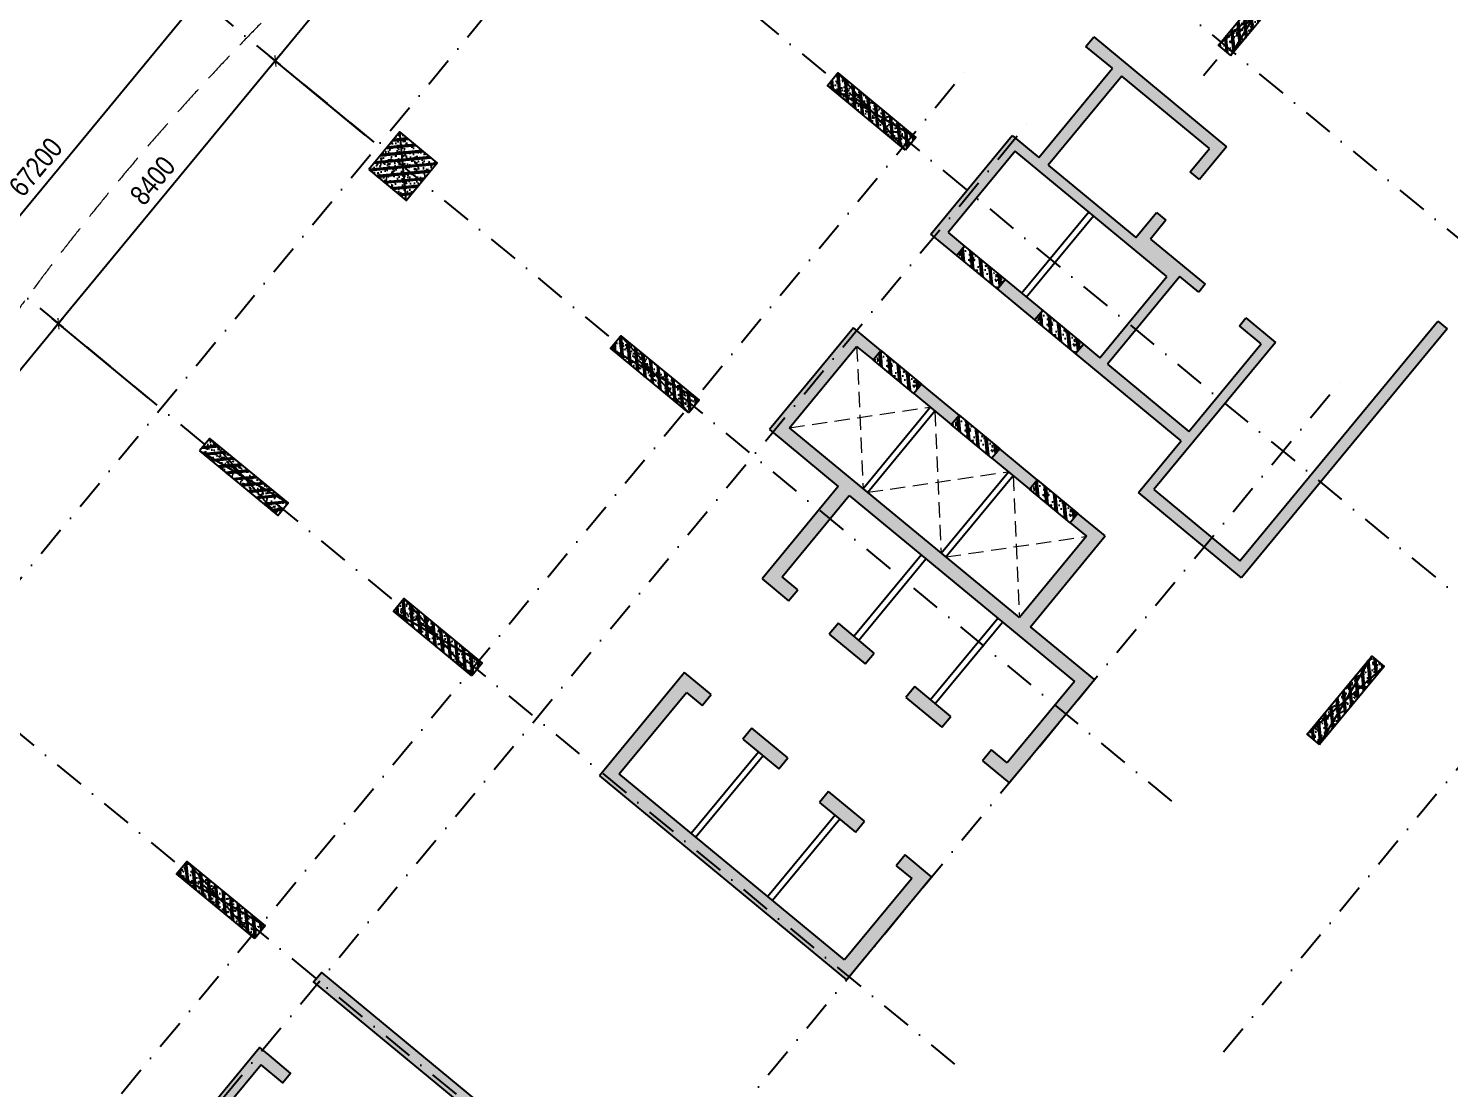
# Model space of a CAD drawing. Header units: millimetres. Extents: x -185400 to 12385, y -14070 to 168686.
# Drawn here: x -105756 to -70721, y 87660 to 113785 of the extents above; entities that cross this region are included whole.
import ezdxf

# ---------------------------------------------------------------- set-up
doc = ezdxf.new("R2010")
doc.units = ezdxf.units.MM
doc.header["$LTSCALE"] = 300
doc.header["$MEASUREMENT"] = 0
for name, pattern in [('DASHDOT', [1, 0.5, -0.25, 0, -0.25]), ('HIDDEN', [0.375, 0.25, -0.125]), ('Xref_NT1+NT2_MBDV Cot vach_220729$0$HIDDEN', [0.375, 0.25, -0.125])]:
    doc.linetypes.add(name, pattern=pattern)
for name, color, linetype in [('ccu12-Hatch', 250, 'Continuous'), ('KC-Betong', 6, 'Continuous'), ('KT-Hatch', 251, 'Continuous'), ('KT-Kich thuoc', 9, 'Continuous'), ('KT-Luoi truc South Tower', 8, 'DASHDOT'), ('KT-Net cot vach', 6, 'Continuous'), ('KT-Thay', 7, 'Continuous')]:
    doc.layers.add(name, color=color, linetype=linetype)
doc.layers.add('KT-Chi gioi XD', color=7, linetype='HIDDEN', true_color=0x0066cc)
doc.layers.add('Xref_NT1+NT2_MBDV Cot vach_220729$0$SPE-MEP-HVAC', color=140, linetype='Continuous', lineweight=0)
doc.styles.add('Arial Narrow', font='ARIALN.TTF')
doc.dimstyles.new('ccu12-200', dxfattribs={"dimscale": 200, "dimtxt": 2.5, "dimasz": 1, "dimexe": 1, "dimexo": 2, "dimgap": 1, "dimtad": 1, "dimdec": 0, "dimdsep": 46, "dimtxsty": 'Arial Narrow', "dimblk": 'ARCHTICK', "dimcen": -1, "dimdle": 1, "dimclrd": 256, "dimclre": 256, "dimclrt": 3, "dimadec": 0, "dimazin": 2, "dimtfac": 0.1, "dimtdec": 0, "dimtmove": 0, "dimatfit": 1, "dimldrblk": 'ARCHTICK', "dimfxl": 1, "dimtvp": 0.833333, "dimtolj": 1, "dimtzin": 12, "dimarcsym": 0})

# ---------------------------------------------------------------- blocks, each defined once
blk = doc.blocks.new('_ARCHTICK')
at = {"color": 0, "linetype": 'ByBlock', "const_width": 0.15}
blk.add_lwpolyline([(-0.5, -0.5), (0.5, 0.5)], dxfattribs=at)
blk = doc.blocks.new('*D119')
at = {"layer": 'Defpoints', "color": 0, "transparency": 16777216}
for p in [(-97140, 110898, 0), (-105016, 106508), (-102492, 104424, 0)]:
    blk.add_point(p, dxfattribs=at)
at = {"layer": 'KT-Kich thuoc', "lineweight": -2, "transparency": 16777216}
for p, q in [((-99540, 113139), (-105144, 106354)), ((-97448, 111152), (-99822, 113112)), ((-102801, 104678), (-105170, 106635))]:
    blk.add_line(p, q, dxfattribs=at)
at = {"layer": 'KT-Kich thuoc', "lineweight": -2, "transparency": 16777216, "xscale": 200, "yscale": 200, "zscale": 200}
for p, rotation in [((-99667, 112985), 50.44882678931273), ((-105016, 106508), 230.4488267893127)]:
    blk.add_blockref('_ARCHTICK', p, dxfattribs=dict(at, rotation=rotation))
at = {"layer": 'KT-Kich thuoc', "color": 3, "transparency": 16777216, "insert": (-102693, 110036), "char_height": 500, "attachment_point": 5, "rotation": 50.4488, "style": 'Arial Narrow'}
blk.add_mtext('\\A1;8400', dxfattribs=at)
blk = doc.blocks.new('*D120')
at = {"layer": 'Defpoints', "color": 0, "transparency": 16777216}
for p in [(-102489, 104421, 0), (-110365, 100031), (-107841, 97947, 0)]:
    blk.add_point(p, dxfattribs=at)
at = {"layer": 'KT-Kich thuoc', "lineweight": -2, "transparency": 16777216}
for p, q in [((-104889, 106662), (-110492, 99877)), ((-102797, 104675), (-105170, 106635)), ((-108149, 98201), (-110519, 100159))]:
    blk.add_line(p, q, dxfattribs=at)
at = {"layer": 'KT-Kich thuoc', "lineweight": -2, "transparency": 16777216, "xscale": 200, "yscale": 200, "zscale": 200}
for p, rotation in [((-105016, 106508), 50.44882678931273), ((-110365, 100031), 230.4488267893127)]:
    blk.add_blockref('_ARCHTICK', p, dxfattribs=dict(at, rotation=rotation))
at = {"layer": 'KT-Kich thuoc', "color": 3, "transparency": 16777216, "insert": (-108042, 103560), "char_height": 500, "attachment_point": 5, "rotation": 50.4488, "style": 'Arial Narrow'}
blk.add_mtext('\\A1;8400', dxfattribs=at)
blk = doc.blocks.new('*D122')
at = {"layer": 'Defpoints', "color": 0, "transparency": 16777216}
for p in [(-91791, 117374, 0), (-99667, 112985), (-97143, 110900, 0)]:
    blk.add_point(p, dxfattribs=at)
at = {"layer": 'KT-Kich thuoc', "lineweight": -2, "transparency": 16777216}
for p, q in [((-94191, 119616), (-99795, 112831)), ((-92099, 117629), (-94473, 119589)), ((-97452, 111155), (-99822, 113112))]:
    blk.add_line(p, q, dxfattribs=at)
at = {"layer": 'KT-Kich thuoc', "lineweight": -2, "transparency": 16777216, "xscale": 200, "yscale": 200, "zscale": 200}
for p, rotation in [((-94319, 119462), 50.44882678931273), ((-99667, 112985), 230.4488267893127)]:
    blk.add_blockref('_ARCHTICK', p, dxfattribs=dict(at, rotation=rotation))
at = {"layer": 'KT-Kich thuoc', "color": 3, "transparency": 16777216, "insert": (-97344, 116513), "char_height": 500, "attachment_point": 5, "rotation": 50.4488, "style": 'Arial Narrow'}
blk.add_mtext('\\A1;8400', dxfattribs=at)
blk = doc.blocks.new('*D124')
at = {"layer": 'Defpoints', "color": 0, "transparency": 16777216}
for p in [(-79464, 132301, 0), (-54992, 114350), (-56101, 113007)]:
    blk.add_point(p, dxfattribs=at)
at = {"layer": 'KT-Kich thuoc', "lineweight": -2, "transparency": 16777216}
for p, q in [((-79210, 132609), (-78228, 133798)), ((-78509, 133771), (-54838, 114223)), ((-55847, 113315), (-54865, 114504))]:
    blk.add_line(p, q, dxfattribs=at)
at = {"layer": 'KT-Kich thuoc', "lineweight": -2, "transparency": 16777216, "xscale": 200, "yscale": 200, "zscale": 200}
for p, rotation in [((-78355, 133644), 140.448826737223), ((-54992, 114350), 320.4488267372229)]:
    blk.add_blockref('_ARCHTICK', p, dxfattribs=dict(at, rotation=rotation))
at = {"layer": 'KT-Kich thuoc', "color": 3, "transparency": 16777216, "insert": (-66384, 124348), "char_height": 500, "attachment_point": 5, "rotation": 320.4488, "style": 'Arial Narrow'}
blk.add_mtext('\\A1;30300', dxfattribs=at)
blk = doc.blocks.new('*D125')
at = {"layer": 'Defpoints', "color": 0, "transparency": 16777216}
for p in [(-85499, 133966), (-81097, 130331), (-123887, 78516, 0)]:
    blk.add_point(p, dxfattribs=at)
at = {"layer": 'KT-Kich thuoc', "lineweight": -2, "transparency": 16777216}
for p, q in [((-128417, 81997), (-85371, 134121)), ((-81405, 130586), (-85653, 134094)), ((-124196, 78771), (-128444, 82279))]:
    blk.add_line(p, q, dxfattribs=at)
at = {"layer": 'KT-Kich thuoc', "lineweight": -2, "transparency": 16777216, "xscale": 200, "yscale": 200, "zscale": 200}
for p, rotation in [((-85499, 133966), 50.44882697620305), ((-128289, 82151), 230.4488269762031)]:
    blk.add_blockref('_ARCHTICK', p, dxfattribs=dict(at, rotation=rotation))
at = {"layer": 'KT-Kich thuoc', "color": 3, "transparency": 16777216, "insert": (-105576, 110369), "char_height": 500, "attachment_point": 5, "rotation": 50.4488, "style": 'Arial Narrow'}
blk.add_mtext('\\A1;67200', dxfattribs=at)
blk = doc.blocks.new('*U20')
h = blk.add_hatch()
h.set_pattern_fill('VATLIEU04', color=250, scale=40, style=0, pattern_type=2)
h.set_pattern_definition([(50, (250, 1250), (286.904, -25.1), [30, -330]), (355, (250, 1250), (-55.5, 300.877), [24, -264]), (100.451, (273.9, 1247.9), (231.404, 275.776), [25.496, -280.457]), (46.184, (250, 1330), (426.896, -66.21), [45, -495]), (96.636, (285.57, 1324.5), (373.865, 389.65), [38.244, -420.685]), (351.184, (250, 1330), (373.86, 389.65), [36, -396]), (21, (290, 1310), (238.763, -161.048), [30, -330]), (326, (290, 1310), (97.326, 290.06), [24, -264]), (71.451, (309.9, 1296.58), (336.09, 129.012), [25.496, -280.457]), (37.5, (250, 1250), (4.864, 133.1575), [0, -260.8, 0, -268, 0, -265]), (7.5, (250, 1250), (105.228, 157.765), [0, -152.8, 0, -254.8, 0, -101]), (327.5, (160.8, 1250), (213.529, -9.022), [0, -100, 0, -312, 0, -414]), (317.5, (120.8, 1250), (233.274, 40.042), [0, -130, 0, -207.2, 0, -294]), (45, (250, 1250), (-120.208, 120.208), []), (45, (250, 1299), (-120.208, 120.208), [])])
h.paths.add_polyline_path([(-475, -475), (725, -475), (725, 725), (-475, 725)])
at = {"color": 6, "ltscale": 0.25}
blk.add_lwpolyline([(-475, -475), (725, -475), (725, 725), (-475, 725)], close=True, dxfattribs=at)
at = {"layer": 'Defpoints', "linetype": 'ByBlock', "ltscale": 30}
for p, q in [((725, -475), (-475, 725)), ((-475, -475), (725, 725))]:
    blk.add_line(p, q, dxfattribs=at)
blk = doc.blocks.new('*U18')
h = blk.add_hatch()
h.set_pattern_fill('VATLIEU04', color=250, scale=40, style=0, pattern_type=2)
h.set_pattern_definition([(50, (1550, 450), (286.904, -25.1), [30, -330]), (355, (1550, 450), (-55.5, 300.877), [24, -264]), (100.451, (1573.9, 447.9), (231.404, 275.776), [25.496, -280.457]), (46.184, (1550, 530), (426.896, -66.21), [45, -495]), (96.636, (1585.57, 524.5), (373.865, 389.65), [38.244, -420.685]), (351.184, (1550, 530), (373.865, 389.65), [36, -396]), (21, (1590, 510), (238.763, -161.048), [30, -330]), (326, (1590, 510), (97.326, 290.06), [24, -264]), (71.451, (1609.9, 496.58), (336.09, 129.012), [25.496, -280.457]), (37.5, (1550, 450), (4.864, 133.1575), [0, -260.8, 0, -268, 0, -265]), (7.5, (1550, 450), (105.228, 157.765), [0, -152.8, 0, -254.8, 0, -101]), (327.5, (1460.8, 450), (213.529, -9.022), [0, -100, 0, -312, 0, -414]), (317.5, (1420.8, 450), (233.274, 40.042), [0, -130, 0, -207.2, 0, -294]), (45, (1550, 450), (-120.208, 120.208), []), (45, (1550, 499), (-120.208, 120.208), [])])
h.paths.add_polyline_path([(-475, -475), (2025, -475), (2025, -75), (-475, -75)])
at = {"color": 6, "ltscale": 0.25}
blk.add_lwpolyline([(-475, -475), (2025, -475), (2025, -75), (-475, -75)], close=True, dxfattribs=at)
at = {"layer": 'Defpoints', "linetype": 'ByBlock', "ltscale": 30}
for p, q in [((2025, -475), (-475, -75)), ((-475, -475), (2025, -75))]:
    blk.add_line(p, q, dxfattribs=at)
blk = doc.blocks.new('*U16')
h = blk.add_hatch()
h.set_pattern_fill('VATLIEU04', color=250, scale=40, style=0, pattern_type=2)
h.set_pattern_definition([(50, (-550, 2550), (286.904, -25.1), [30, -330]), (355, (-550, 2550), (-55.5, 300.877), [24, -264]), (100.451, (-526.1, 2547.9), (231.404, 275.776), [25.496, -280.457]), (46.184, (-550, 2630), (426.896, -66.208), [45, -495]), (96.636, (-514.43, 2624.5), (373.865, 389.647), [38.244, -420.685]), (351.184, (-550, 2630), (373.865, 389.65), [36, -396]), (21, (-510, 2610), (238.763, -161.048), [30, -330]), (326, (-510, 2610), (97.326, 290.06), [24, -264]), (71.451, (-490.1, 2596.58), (336.09, 129.012), [25.496, -280.457]), (37.5, (-550, 2550), (4.864, 133.1575), [0, -260.8, 0, -268, 0, -265]), (7.5, (-550, 2550), (105.228, 157.765), [0, -152.8, 0, -254.8, 0, -101]), (327.5, (-639.2, 2550), (213.529, -9.022), [0, -100, 0, -312, 0, -414]), (317.5, (-679.2, 2550), (233.274, 40.042), [0, -130, 0, -207.2, 0, -294]), (45, (-550, 2550), (-120.208, 120.208), []), (45, (-550, 2599), (-120.208, 120.208), [])])
h.paths.add_polyline_path([(-475, -475), (-75, -475), (-75, 2025), (-475, 2025)])
at = {"color": 6, "ltscale": 0.25}
blk.add_lwpolyline([(-475, -475), (-75, -475), (-75, 2025), (-475, 2025)], close=True, dxfattribs=at)
at = {"layer": 'Defpoints', "linetype": 'ByBlock', "ltscale": 30}
for p, q in [((-75, -475), (-475, 2025)), ((-475, -475), (-75, 2025))]:
    blk.add_line(p, q, dxfattribs=at)
blk = doc.blocks.new('Columns-NT1-High-flat-1')
at = {"layer": 'KC-Betong', "linetype": 'ByBlock', "xscale": -1, "rotation": 320.4488276923595}
for name, p in [('*U16', (36855, 22445)), ('*U18', (28838, 20118)), ('*U18', (23489, 13641)), ('*U18', (18140, 7164)), ('*U16', (39043, 5465)), ('*U18', (12791, 687))]:
    blk.add_blockref(name, p, dxfattribs=at)
at = {"layer": 'KC-Betong', "linetype": 'ByBlock', "rotation": 320.4488257820466}
for name, p in [('*U20', (16333, 19032)), ('*U18', (12164, 12099))]:
    blk.add_blockref(name, p, dxfattribs=at)

msp = doc.modelspace()

# ---------------------------------------------------------------- hatches: boundary and pattern name
at = {"layer": 'ccu12-Hatch'}
h = msp.add_hatch(dxfattribs=at)
h.set_pattern_fill('ANSI31', color=256)
h.set_pattern_definition([(5.44882674, (-107837.49202, 97943.80578), (-0.01186958554, 0.12443517565), [])])
h.paths.add_polyline_path([(-81579.5, 95194), (-79478.1, 97738.5), (-81056.8, 99042.2), (-79210.2, 101278.3), (-79884.8, 101835.4), (-80075.9, 101604.1), (-79671.1, 101269.8), (-81326.7, 99265.1), (-86993.9, 103945.3), (-85338.3, 105950.1), (-84933.5, 105615.8), (-84742.5, 105847.1), (-85417.2, 106404.2), (-87486.7, 103898.3), (-85791.9, 102498.7), (-87670.4, 100224.1), (-87015, 99682.9), (-86792.1, 99952.7), (-87177.7, 100271.1), (-85522.1, 102275.9), (-79970.9, 97691.5), (-81626.5, 95686.8), (-82011.6, 96004.8), (-82234.5, 95734.9)])
h.paths.add_polyline_path([(-83014, 96832.6), (-83900.7, 97564.9), (-84123.5, 97295), (-83236.8, 96562.7)], flags=17)
h.paths.add_polyline_path([(-84903, 98392.7), (-85789.8, 99124.9), (-86012.6, 98855.1), (-85125.9, 98122.8)], flags=17)
h.paths.add_polyline_path([(-82003.5, 103196), (-81078.2, 102431.9), (-80887.2, 102663.2), (-81812.5, 103427.4)], flags=17)
edge = h.paths.add_edge_path(flags=17)
edge.add_line((-83931.2, 104788), (-83005.9, 104023.8))
edge.add_line((-83740.1, 105019.3), (-83931.2, 104788))
edge.add_line((-82814.9, 104255.2), (-83740.1, 105019.3))
edge.add_line((-83005.9, 104023.8), (-82814.9, 104255.2))
at = {"layer": 'KT-Hatch'}
h = msp.add_hatch(dxfattribs=at)
h.set_pattern_fill('1BETONG2-BOP', color=256, scale=50, pattern_type=2)
h.set_pattern_definition([(10.4488, (-107837.5, 97943.8), (256.5447, -252.5566), [37.5, -412.5]), (315.4488, (-107837.5, 97943.8), (185.993, 334.1673), [30, -330]), (60.9002, (-107816.1, 97922.76), (442.5378, 81.6104), [31.87, -350.571]), (6.633, (-107773.8, 98020.9), (358.753, -403.604), [56.25, -618.75]), (57.0844, (-107743.9, 97987.3), (670.482, 77.9685), [47.805, -525.8565]), (311.633, (-107773.8, 98020.9), (670.482, 77.969), [45, -495]), (341.4488, (-107751.18, 97969.8), (101.9372, -345.2663), [37.5, -412.5]), (186.4488, (-107751.2, 97969.8), (142.6476, -354.842), [30, -330]), (31.9002, (-107742.7, 97941.02), (426.6178, -143.1685), [31.87, -350.571]), (27.94883, (-107837.49, 97943.8), (33.61392, 163.13077), [0, -326, 0, -335, 0, -331.25]), (324.94883, (-107837.5, 97943.8), (230.25835, 56.3262), [0, -191, 0, -318.5, 0, -126.25]), (287.94883, (-107923.46, 98014.8), (198.62244, -178.65583), [0, -125, 0, -390, 0, -517.5]), (277.9488, (-107962.02, 98046.64), (256.7064, -147.0836), [0, -162.5, 0, -259, 0, -367.5]), (275.4488, (-107837.5, 97943.8), (211.5398, 20.1783), []), (275.4488, (-107798.5, 97991.03), (211.5398, 20.1783), [])])
h.paths.add_polyline_path([(-80614.3, 110414), (-78799.5, 112611.5), (-76640.6, 110828.5), (-77118.2, 110250.2), (-76886.9, 110059.2), (-76218.2, 110868.8), (-79495.2, 113575.1), (-79686.3, 113343.8), (-79030.9, 112802.5), (-80845.7, 110605), (-81501.1, 111146.2), (-83506.9, 108717.4), (-82870.7, 108192.1), (-82679.7, 108423.4), (-83084.5, 108757.7), (-81428.9, 110762.4), (-77689.3, 107674.1), (-79344.9, 105669.4), (-79749.7, 106003.7), (-79940.7, 105772.4), (-77338.4, 103623.3), (-78392.3, 102347.2), (-75847.8, 100245.8), (-70782.3, 106379.6), (-71013.6, 106570.6), (-75888.1, 100668.2), (-78008.5, 102419.3), (-75012.5, 106047.1), (-75745, 106652.1), (-75904.2, 106459.3), (-75364.4, 106013.6), (-77147.4, 103854.6), (-79152.1, 105510.2), (-77369.2, 107669.1), (-76906.6, 107287.1), (-76747.4, 107479.8), (-78096.7, 108594.2), (-77714.6, 109056.8), (-77946, 109247.9), (-78455.4, 108631)])
h.paths.add_polyline_path([(-80943.1, 106600.2), (-80752.1, 106831.5), (-81677.3, 107595.6), (-81868.4, 107364.3)], flags=17)
h = msp.add_hatch(dxfattribs=at)
h.set_pattern_fill('1BETONG2-BOP', color=256, scale=50, pattern_type=2)
h.set_pattern_definition([(10.4488, (-105711.04, 100597.24), (256.5447, -252.5566), [37.5, -412.5]), (315.4488, (-105711.04, 100597.24), (185.993, 334.1673), [30, -330]), (60.9002, (-105689.66, 100576.2), (442.538, 81.6104), [31.87, -350.571]), (6.633, (-105647.36, 100674.34), (358.753, -403.604), [56.25, -618.75]), (57.0844, (-105617.46, 100640.7), (670.482, 77.969), [47.805, -525.856]), (311.633, (-105647.36, 100674.34), (670.482, 77.969), [45, -495]), (341.4488, (-105624.73, 100623.23), (101.9372, -345.2663), [37.5, -412.5]), (186.4488, (-105624.73, 100623.23), (142.6476, -354.842), [30, -330]), (31.9002, (-105616.23, 100594.45), (426.618, -143.1685), [31.87, -350.571]), (27.9488, (-105711.04, 100597.24), (33.6139, 163.1308), [0, -326, 0, -335, 0, -331.25]), (324.9488, (-105711.04, 100597.24), (230.2583, 56.3262), [0, -191, 0, -318.5, 0, -126.25]), (287.9488, (-105797.01, 100668.23), (198.62244, -178.6558), [0, -125, 0, -390, 0, -517.5]), (277.9488, (-105835.56, 100700.07), (256.7064, -147.0836), [0, -162.5, 0, -259, 0, -367.5]), (275.4488, (-105711.04, 100597.24), (211.5398, 20.1783), []), (275.4488, (-105672.03, 100644.46), (211.5398, 20.1783), [])])
h.paths.add_polyline_path([(-82679.7, 108423.4), (-81677.3, 107595.6), (-81868.4, 107364.3), (-82870.7, 108192.1)])
h = msp.add_hatch(dxfattribs=at)
h.set_pattern_fill('1BETONG2-BOP', color=256, scale=50, pattern_type=2)
h.set_pattern_definition([(10.4488, (-103783.4, 99005.32), (256.5447, -252.5566), [37.5, -412.5]), (315.4488, (-103783.4, 99005.3), (185.993, 334.1673), [30, -330]), (60.9002, (-103762.02, 98984.27), (442.538, 81.6104), [31.87, -350.571]), (6.633, (-103719.7, 99082.42), (358.753, -403.604), [56.25, -618.75]), (57.0844, (-103689.8, 99048.8), (670.482, 77.969), [47.805, -525.856]), (311.633, (-103719.7, 99082.4), (670.482, 77.969), [45, -495]), (341.4488, (-103697.1, 99031.3), (101.9372, -345.2663), [37.5, -412.5]), (186.4488, (-103697.1, 99031.3), (142.6476, -354.842), [30, -330]), (31.9002, (-103688.6, 99002.54), (426.618, -143.1685), [31.87, -350.571]), (27.9488, (-103783.4, 99005.32), (33.6139, 163.1308), [0, -326, 0, -335, 0, -331.25]), (324.9488, (-103783.4, 99005.32), (230.2583, 56.3262), [0, -191, 0, -318.5, 0, -126.25]), (287.9488, (-103869.37, 99076.32), (198.62244, -178.6558), [0, -125, 0, -390, 0, -517.5]), (277.9488, (-103907.92, 99108.16), (256.7064, -147.0836), [0, -162.5, 0, -259, 0, -367.5]), (275.4488, (-103783.4, 99005.32), (211.5398, 20.1783), []), (275.4488, (-103744.4, 99052.54), (211.5398, 20.1783), [])])
h.paths.add_polyline_path([(-80752.1, 106831.5), (-79749.7, 106003.7), (-79940.7, 105772.4), (-80943.1, 106600.2)])
h = msp.add_hatch(dxfattribs=at)
h.set_pattern_fill('1BETONG2-BOP', color=256, scale=50, pattern_type=2)
h.set_pattern_definition([(10.4488, (-107805.65, 97982.36), (256.5447, -252.5566), [37.5, -412.5]), (315.4488, (-107805.65, 97982.36), (185.993, 334.1673), [30, -330]), (60.9002, (-107784.27, 97961.3), (442.538, 81.6104), [31.87, -350.571]), (6.633, (-107741.98, 98059.46), (358.753, -403.604), [56.25, -618.75]), (57.0844, (-107712.1, 98025.83), (670.482, 77.969), [47.805, -525.8565]), (311.633, (-107742, 98059.46), (670.482, 77.969), [45, -495]), (341.4488, (-107719.34, 98008.35), (101.9372, -345.2663), [37.5, -412.5]), (186.4488, (-107719.34, 98008.35), (142.6476, -354.842), [30, -330]), (31.9002, (-107710.85, 97979.58), (426.618, -143.1685), [31.87, -350.571]), (27.94883, (-107805.65, 97982.36), (33.6139, 163.1308), [0, -326, 0, -335, 0, -331.25]), (324.9488, (-107805.65, 97982.36), (230.2583, 56.3262), [0, -191, 0, -318.5, 0, -126.25]), (287.94883, (-107891.63, 98053.36), (198.62244, -178.6558), [0, -125, 0, -390, 0, -517.5]), (277.9488, (-107930.18, 98085.2), (256.7064, -147.0836), [0, -162.5, 0, -259, 0, -367.5]), (275.4488, (-107805.65, 97982.36), (211.5398, 20.1783), []), (275.4488, (-107766.65, 98029.59), (211.5398, 20.1783), [])])
h.paths.add_polyline_path([(-82003.5, 103196), (-81078.2, 102431.9), (-80887.2, 102663.2), (-81812.5, 103427.4)], flags=17)
h.paths.add_polyline_path([(-87486.7, 103898.3), (-85791.9, 102498.7), (-87670.4, 100224.1), (-87015, 99682.9), (-86792.1, 99952.7), (-87177.7, 100271.1), (-85522.1, 102275.9), (-79970.9, 97691.5), (-81626.5, 95686.8), (-82011.6, 96004.8), (-82234.5, 95734.9), (-81579.5, 95194), (-79478.1, 97738.5), (-81056.8, 99042.2), (-79210.2, 101278.3), (-79884.8, 101835.4), (-80075.9, 101604.1), (-79671.1, 101269.8), (-81326.7, 99265.1), (-86993.9, 103945.3), (-85338.3, 105950.1), (-84933.5, 105615.8), (-84742.5, 105847.1), (-85417.2, 106404.2)])
h.paths.add_polyline_path([(-83014, 96832.6), (-83900.7, 97564.9), (-84123.5, 97295), (-83236.8, 96562.7)], flags=17)
h.paths.add_polyline_path([(-84903, 98392.7), (-85789.8, 99124.9), (-86012.6, 98855.1), (-85125.9, 98122.8)], flags=17)
edge = h.paths.add_edge_path(flags=17)
edge.add_line((-82814.9, 104255.2), (-83740.1, 105019.3))
edge.add_line((-83931.2, 104788), (-83005.9, 104023.8))
edge.add_line((-83740.1, 105019.3), (-83931.2, 104788))
edge.add_line((-83005.9, 104023.8), (-82814.9, 104255.2))
h = msp.add_hatch(dxfattribs=at)
h.set_pattern_fill('1BETONG2-BOP', color=256, scale=50, pattern_type=2)
h.set_pattern_definition([(10.4488, (-107735.26, 97989.07), (256.5447, -252.5566), [37.5, -412.5]), (315.4488, (-107735.26, 97989.07), (185.993, 334.1673), [30, -330]), (60.9002, (-107713.9, 97968.03), (442.538, 81.6104), [31.87, -350.571]), (6.633, (-107671.6, 98066.2), (358.753, -403.604), [56.25, -618.75]), (57.0844, (-107641.7, 98032.54), (670.482, 77.969), [47.805, -525.856]), (311.633, (-107671.6, 98066.2), (670.482, 77.969), [45, -495]), (341.4488, (-107648.95, 98015.06), (101.9372, -345.2663), [37.5, -412.5]), (186.4488, (-107648.95, 98015.06), (142.6476, -354.842), [30, -330]), (31.9002, (-107640.46, 97986.3), (426.618, -143.1685), [31.87, -350.571]), (27.9488, (-107735.26, 97989.07), (33.6139, 163.1308), [0, -326, 0, -335, 0, -331.25]), (324.9488, (-107735.26, 97989.07), (230.2583, 56.3262), [0, -191, 0, -318.5, 0, -126.25]), (287.9488, (-107821.24, 98060.07), (198.62244, -178.6558), [0, -125, 0, -390, 0, -517.5]), (277.9488, (-107859.79, 98091.9), (256.7064, -147.0836), [0, -162.5, 0, -259, 0, -367.5]), (275.4488, (-107735.26, 97989.07), (211.5398, 20.1783), []), (275.4488, (-107696.26, 98036.3), (211.5398, 20.1783), [])])
h.paths.add_polyline_path([(-84742.5, 105847.1), (-83740.1, 105019.3), (-83931.2, 104788), (-84933.5, 105615.8)])
h = msp.add_hatch(dxfattribs=at)
h.set_pattern_fill('1BETONG2-BOP', color=256, scale=50, pattern_type=2)
h.set_pattern_definition([(10.4488, (-105807.62, 96397.16), (256.5447, -252.5566), [37.5, -412.5]), (315.4488, (-105807.62, 96397.16), (185.993, 334.1673), [30, -330]), (60.9002, (-105786.24, 96376.1), (442.538, 81.6104), [31.87, -350.571]), (6.633, (-105743.95, 96474.26), (358.753, -403.604), [56.25, -618.75]), (57.0844, (-105714.05, 96440.63), (670.482, 77.969), [47.805, -525.856]), (311.633, (-105743.95, 96474.26), (670.482, 77.969), [45, -495]), (341.4488, (-105721.3, 96423.15), (101.9372, -345.2663), [37.5, -412.5]), (186.4488, (-105721.3, 96423.15), (142.6476, -354.842), [30, -330]), (31.9002, (-105712.8, 96394.37), (426.618, -143.1685), [31.87, -350.571]), (27.9488, (-105807.62, 96397.16), (33.6139, 163.1308), [0, -326, 0, -335, 0, -331.25]), (324.9488, (-105807.62, 96397.16), (230.2583, 56.3262), [0, -191, 0, -318.5, 0, -126.25]), (287.9488, (-105893.6, 96468.15), (198.62244, -178.6558), [0, -125, 0, -390, 0, -517.5]), (277.9488, (-105932.15, 96500), (256.7064, -147.0836), [0, -162.5, 0, -259, 0, -367.5]), (275.4488, (-105807.62, 96397.16), (211.5398, 20.1783), []), (275.4488, (-105768.62, 96444.38), (211.5398, 20.1783), [])])
h.paths.add_polyline_path([(-82814.9, 104255.2), (-81812.5, 103427.4), (-82003.5, 103196), (-83005.9, 104023.8)])
h = msp.add_hatch(dxfattribs=at)
h.set_pattern_fill('1BETONG2-BOP', color=256, scale=50, pattern_type=2)
h.set_pattern_definition([(10.4488, (-103879.98, 94805.24), (256.5447, -252.5566), [37.5, -412.5]), (315.4488, (-103880, 94805.24), (185.993, 334.1673), [30, -330]), (60.9002, (-103858.6, 94784.2), (442.538, 81.6104), [31.87, -350.571]), (6.633, (-103816.3, 94882.34), (358.753, -403.604), [56.25, -618.75]), (57.0844, (-103786.4, 94848.7), (670.482, 77.969), [47.805, -525.856]), (311.633, (-103816.3, 94882.34), (670.482, 77.969), [45, -495]), (341.4488, (-103793.67, 94831.23), (101.9372, -345.2663), [37.5, -412.5]), (186.4488, (-103793.67, 94831.23), (142.6476, -354.842), [30, -330]), (31.9002, (-103785.18, 94802.46), (426.618, -143.1685), [31.87, -350.571]), (27.9488, (-103879.98, 94805.24), (33.6139, 163.1308), [0, -326, 0, -335, 0, -331.25]), (324.9488, (-103879.98, 94805.24), (230.2583, 56.3262), [0, -191, 0, -318.5, 0, -126.25]), (287.9488, (-103965.95, 94876.24), (198.62244, -178.6558), [0, -125, 0, -390, 0, -517.5]), (277.9488, (-104004.5, 94908.08), (256.7064, -147.0836), [0, -162.5, 0, -259, 0, -367.5]), (275.4488, (-103879.98, 94805.24), (211.5398, 20.1783), []), (275.4488, (-103840.98, 94852.46), (211.5398, 20.1783), [])])
h.paths.add_polyline_path([(-80887.2, 102663.2), (-79884.8, 101835.4), (-80075.9, 101604.1), (-81078.2, 102431.9)])
h = msp.add_hatch(dxfattribs=at)
h.set_pattern_fill('1BETONG2-BOP', color=256, scale=50, pattern_type=2)
h.set_pattern_definition([(10.4488, (-107760.4, 97880.13), (256.5447, -252.5566), [37.5, -412.5]), (315.4488, (-107760.4, 97880.13), (185.993, 334.1673), [30, -330]), (60.9002, (-107739, 97859.1), (442.538, 81.6104), [31.87, -350.571]), (6.633, (-107696.7, 97957.23), (358.753, -403.604), [56.25, -618.75]), (57.0844, (-107666.8, 97923.6), (670.482, 77.969), [47.805, -525.856]), (311.633, (-107696.7, 97957.23), (670.482, 77.969), [45, -495]), (341.4488, (-107674.08, 97906.12), (101.9372, -345.2663), [37.5, -412.5]), (186.4488, (-107674.08, 97906.12), (142.6476, -354.842), [30, -330]), (31.9002, (-107665.58, 97877.35), (426.618, -143.1685), [31.87, -350.571]), (27.9488, (-107760.39, 97880.13), (33.6139, 163.1308), [0, -326, 0, -335, 0, -331.25]), (324.9488, (-107760.39, 97880.13), (230.2583, 56.3262), [0, -191, 0, -318.5, 0, -126.25]), (287.9488, (-107846.36, 97951.13), (198.62244, -178.6558), [0, -125, 0, -390, 0, -517.5]), (277.9488, (-107884.91, 97982.97), (256.7064, -147.0836), [0, -162.5, 0, -259, 0, -367.5]), (275.4488, (-107760.39, 97880.13), (211.5398, 20.1783), []), (275.4488, (-107721.38, 97927.36), (211.5398, 20.1783), [])])
h.paths.add_polyline_path([(-86033.8, 94981.8), (-86256.7, 94712), (-85370, 93979.7), (-85147.1, 94249.5)], flags=17)
h.paths.add_polyline_path([(-83982.1, 92833.5), (-85637.7, 90828.8), (-91189.3, 95413.5), (-89533.7, 97418.2), (-89148.2, 97099.8), (-88925.3, 97369.7), (-89580.7, 97911), (-91682, 95366.5), (-85590.7, 90336), (-83489.4, 92880.5), (-84144.8, 93421.8), (-84367.6, 93151.9)])
h.paths.add_polyline_path([(-88145.8, 96272), (-87259.1, 95539.8), (-87036.2, 95809.6), (-87922.9, 96541.9)], flags=17)
at = {"layer": 'KT-Hatch', "ltscale": 0.5}
h = msp.add_hatch(dxfattribs=at)
h.set_pattern_fill('VATLIEU04', color=256, scale=50, angle=45, pattern_type=2)
h.set_pattern_definition([(95, (-1153005.9, 53036.63), (275.776, 231.40354), [37.5, -412.5]), (40, (-1153005.9, 53036.63), (-314.99608, 216.88407), [30, -330]), (145.4514, (-1152982.9, 53055.9), (-39.21973, 448.28764), [31.8701, -350.57106]), (91.1842, (-1153076.6, 53107.34), (435.8465, 318.80688), [56.25, -618.75]), (141.6356, (-1153040.3, 53133.9), (-13.9495, 674.85584), [47.80514, -525.8565]), (36.1842, (-1153076.6, 53107.34), (-13.95003, 674.85583), [45, -495]), (66, (-1153023.57, 53125.02), (353.38579, 68.69124), [37.5, -412.5]), (11, (-1153023.57, 53125.02), (-170.3543, 342.40422), [30, -330]), (116.4514, (-1152994.12, 53130.74), (183.03181, 411.09531), [31.8701, -350.57106]), (82.5, (-1153005.9, 53036.63), (-113.396593, 121.994909), [0, -326, 0, -335, 0, -331.25]), (52.5, (-1153005.9, 53036.63), (-46.43647, 232.454725), [0, -191, 0, -318.5, 0, -126.25]), (12.5, (-1153084.74, 52957.79), (196.709084, 180.760381), [0, -125, 0, -390, 0, -517.5]), (2.5, (-1153120.1, 52922.43), (170.79499, 241.579903), [0, -162.5, 0, -259, 0, -367.5]), (90, (-1153005.9, 53036.63), (-212.5, 0), []), (90, (-1153049.2, 53079.94), (-212.5, 0), [])])
h.paths.add_polyline_path([(-100022.5, 88247.6), (-101678.1, 86242.9), (-99673.4, 84587.3), (-98017.8, 86592), (-98480.4, 86974.1), (-98289.4, 87205.4), (-97595.4, 86632.3), (-98041.2, 86092.6), (-92952.2, 81889.9), (-91169.3, 84048.9), (-98725.6, 90289.2), (-98534.6, 90520.5), (-90746.9, 84089.1), (-92911.9, 81467.5), (-98232.2, 85861.2), (-99633.1, 84164.9), (-102100.5, 86202.6), (-100062.8, 88670), (-99831.5, 88478.9), (-99831.5, 88478.9), (-99291.8, 88033.2), (-99482.8, 87801.9)])
h = msp.add_hatch(dxfattribs=at)
h.set_pattern_fill('VATLIEU04', color=256, scale=50, angle=45, pattern_type=2)
h.set_pattern_definition([(95, (-1153005.9, 53036.63), (275.776, 231.40354), [37.5, -412.5]), (40, (-1153005.9, 53036.63), (-314.99608, 216.88407), [30, -330]), (145.4514, (-1152982.9, 53055.9), (-39.21973, 448.28764), [31.8701, -350.57106]), (91.1842, (-1153076.6, 53107.34), (435.8465, 318.80688), [56.25, -618.75]), (141.6356, (-1153040.3, 53133.9), (-13.9495, 674.85584), [47.80514, -525.8565]), (36.1842, (-1153076.6, 53107.34), (-13.95003, 674.85583), [45, -495]), (66, (-1153023.57, 53125.02), (353.38579, 68.69124), [37.5, -412.5]), (11, (-1153023.57, 53125.02), (-170.3543, 342.40422), [30, -330]), (116.4514, (-1152994.12, 53130.74), (183.03181, 411.09531), [31.8701, -350.57106]), (82.5, (-1153005.9, 53036.63), (-113.396593, 121.994909), [0, -326, 0, -335, 0, -331.25]), (52.5, (-1153005.9, 53036.63), (-46.43647, 232.454725), [0, -191, 0, -318.5, 0, -126.25]), (12.5, (-1153084.74, 52957.79), (196.709084, 180.760381), [0, -125, 0, -390, 0, -517.5]), (2.5, (-1153120.1, 52922.43), (170.79499, 241.579903), [0, -162.5, 0, -259, 0, -367.5]), (90, (-1153005.9, 53036.63), (-212.5, 0), []), (90, (-1153049.2, 53079.94), (-212.5, 0), [])])
h.paths.add_polyline_path([(-100022.5, 88247.6), (-101678.1, 86242.9), (-99673.4, 84587.3), (-98017.8, 86592), (-98480.4, 86974.1), (-98289.4, 87205.4), (-97595.4, 86632.3), (-98041.2, 86092.6), (-92952.2, 81889.9), (-91169.3, 84048.9), (-98725.6, 90289.2), (-98534.6, 90520.5), (-90746.9, 84089.1), (-92911.9, 81467.5), (-98232.2, 85861.2), (-99633.1, 84164.9), (-102100.5, 86202.6), (-100062.8, 88670), (-99831.5, 88478.9), (-99831.5, 88478.9), (-99291.8, 88033.2), (-99482.8, 87801.9)])

# ---------------------------------------------------------------- linework, layer by layer
at = {"layer": 'KC-Betong'}
for p, q in [((-79686.3, 113343.8), (-79495.2, 113575.1)), ((-79495.2, 113575.1), (-76218.2, 110868.8)), ((-79030.9, 112802.5), (-79686.3, 113343.8)), ((-80845.7, 110605), (-79030.9, 112802.5)), ((-78799.5, 112611.5), (-80614.3, 110414)), ((-76640.6, 110828.5), (-78799.5, 112611.5)), ((-83506.9, 108717.4), (-81501.1, 111146.2)), ((-81501.1, 111146.2), (-80845.7, 110605)), ((-81428.9, 110762.4), (-83084.5, 108757.7)), ((-77689.3, 107674.1), (-81428.9, 110762.4)), ((-77118.2, 110250.2), (-76640.6, 110828.5)), ((-76218.2, 110868.8), (-76886.9, 110059.2)), ((-80614.3, 110414), (-78455.4, 108631)), ((-76886.9, 110059.2), (-77118.2, 110250.2)), ((-78455.4, 108631), (-77946, 109247.9)), ((-77714.6, 109056.8), (-78096.7, 108594.2)), ((-77946, 109247.9), (-77714.6, 109056.8)), ((-82870.7, 108192.1, 0), (-83506.9, 108717.4)), ((-83084.5, 108757.7), (-82679.7, 108423.4, 0)), ((-82679.7, 108423.4, 0), (-82870.8, 108192.1, 0)), ((-78096.7, 108594.2), (-76747.4, 107479.8)), ((-81868.4, 107364.3, 0), (-81677.3, 107595.6, 0)), ((-81677.3, 107595.6, 0), (-80752.1, 106831.5, 0)), ((-79344.9, 105669.4), (-77689.3, 107674.1)), ((-77369.2, 107669.1), (-79152.1, 105510.2)), ((-76906.6, 107287.1), (-77369.2, 107669.1)), ((-80943.1, 106600.2, 0), (-81868.4, 107364.3, 0)), ((-76747.4, 107479.8), (-76906.6, 107287.1)), ((-80752.1, 106831.5, 0), (-80943.1, 106600.2, 0)), ((-75904.2, 106459.3), (-75745, 106652.1)), ((-75888.1, 100668.2), (-71013.6, 106570.6)), ((-75745, 106652.1), (-75012.5, 106047.1)), ((-71013.6, 106570.6), (-70782.3, 106379.6)), ((-85417.2, 106404.2, 0), (-87486.7, 103898.3, 0)), ((-84742.5, 105847.1, 0), (-85417.2, 106404.2, 0)), ((-75364.4, 106013.6), (-75904.2, 106459.3)), ((-70782.3, 106379.6), (-75847.8, 100245.8)), ((-86993.9, 103945.3, 0), (-85338.3, 105950.1, 0)), ((-85338.3, 105950.1, 0), (-84933.5, 105615.8, 0)), ((-84933.5, 105615.8, 0), (-84742.5, 105847.1, 0)), ((-79940.7, 105772.4, 0), (-79749.7, 106003.7, 0)), ((-79749.7, 106003.7, 0), (-79344.9, 105669.4)), ((-75012.5, 106047.1), (-78008.5, 102419.3)), ((-77147.4, 103854.6), (-75364.4, 106013.6)), ((-77338.4, 103623.3), (-79940.7, 105772.4, 0)), ((-79152.1, 105510.2), (-77147.4, 103854.6)), ((-83740.1, 105019.3, 0), (-83931.2, 104788, 0)), ((-83931.2, 104788, 0), (-83005.9, 104023.8, 0)), ((-82814.9, 104255.2, 0), (-83740.1, 105019.3, 0)), ((-83005.9, 104023.8, 0), (-82814.9, 104255.2, 0)), ((-87486.7, 103898.3, 0), (-85791.9, 102498.7, 0)), ((-81326.7, 99265.1, 0), (-86993.9, 103945.3, 0)), ((-81812.5, 103427.4, 0), (-82003.5, 103196, 0)), ((-80887.2, 102663.2, 0), (-81812.5, 103427.4, 0)), ((-78392.3, 102347.2), (-77338.4, 103623.3)), ((-82003.5, 103196, 0), (-81078.2, 102431.9, 0)), ((-81078.2, 102431.9, 0), (-80887.2, 102663.2, 0)), ((-85791.9, 102498.7, 0), (-87670.4, 100224.1, 0)), ((-75847.8, 100245.8), (-78392.3, 102347.2)), ((-78008.5, 102419.3), (-75888.1, 100668.2)), ((-87177.7, 100271.1, 0), (-85522.1, 102275.9, 0)), ((-85522.1, 102275.9, 0), (-79970.9, 97691.5, 0)), ((-79884.8, 101835.4, 0), (-80075.9, 101604.1, 0)), ((-80075.9, 101604.1, 0), (-79671.1, 101269.8, 0)), ((-79210.2, 101278.3, 0), (-79884.8, 101835.4, 0)), ((-79671.1, 101269.8, 0), (-81326.7, 99265.1, 0)), ((-81056.8, 99042.2, 0), (-79210.2, 101278.3, 0)), ((-87670.4, 100224.1, 0), (-87015, 99682.9, 0)), ((-86792.1, 99952.7, 0), (-87177.7, 100271.1, 0)), ((-87015, 99682.9, 0), (-86792.1, 99952.7, 0)), ((-85789.8, 99124.9, 0), (-86012.6, 98855.1, 0)), ((-86012.6, 98855.1, 0), (-85125.9, 98122.8, 0)), ((-84903, 98392.7, 0), (-85789.8, 99124.9, 0)), ((-79478.1, 97738.5, 0), (-81056.8, 99042.2, 0)), ((-85125.9, 98122.8, 0), (-84903, 98392.7, 0)), ((-83900.7, 97564.9, 0), (-84123.5, 97295, 0)), ((-83014, 96832.6, 0), (-83900.7, 97564.9, 0)), ((-79970.9, 97691.5, 0), (-81626.5, 95686.8, 0)), ((-81579.5, 95194, 0), (-79478.1, 97738.5, 0)), ((-84123.5, 97295, 0), (-83236.8, 96562.7, 0)), ((-83236.8, 96562.7, 0), (-83014, 96832.6, 0)), ((-82011.6, 96004.8, 0), (-82234.5, 95734.9, 0)), ((-81626.5, 95686.8, 0), (-82011.6, 96004.8, 0)), ((-82234.5, 95734.9, 0), (-81579.5, 95194, 0))]:
    msp.add_line(p, q, dxfattribs=at)
at = {"layer": 'KC-Betong', "ltscale": 0.5}
for p, q in [((-89580.7, 97911, 0), (-91682, 95366.5, 0)), ((-88925.3, 97369.7, 0), (-89580.7, 97911, 0)), ((-91189.3, 95413.5, 0), (-89533.7, 97418.2, 0)), ((-89533.7, 97418.2, 0), (-89148.2, 97099.8, 0)), ((-89148.2, 97099.8, 0), (-88925.3, 97369.7, 0)), ((-87922.9, 96541.9, 0), (-88145.8, 96272, 0)), ((-87036.2, 95809.6, 0), (-87922.9, 96541.9, 0)), ((-88145.8, 96272, 0), (-87259.1, 95539.8, 0)), ((-87259.1, 95539.8, 0), (-87036.2, 95809.6, 0)), ((-91682, 95366.5, 0), (-85590.7, 90336, 0)), ((-85637.7, 90828.8, 0), (-91189.3, 95413.5, 0)), ((-86033.8, 94981.8, 0), (-86256.7, 94712, 0)), ((-85147.1, 94249.5, 0), (-86033.8, 94981.8, 0)), ((-86256.7, 94712, 0), (-85370, 93979.7, 0)), ((-85370, 93979.7, 0), (-85147.1, 94249.5, 0)), ((-84144.8, 93421.8, 0), (-84367.6, 93151.9, 0)), ((-83489.4, 92880.5, 0), (-84144.8, 93421.8, 0)), ((-85590.7, 90336, 0), (-83489.4, 92880.5, 0)), ((-84367.6, 93151.9, 0), (-83982.1, 92833.5, 0)), ((-83982.1, 92833.5, 0), (-85637.7, 90828.8, 0))]:
    msp.add_line(p, q, dxfattribs=at)
msp.add_lwpolyline([(-100022.5, 88247.6), (-101678.1, 86242.9), (-99673.4, 84587.3), (-98017.8, 86592), (-98480.4, 86974.1), (-98289.4, 87205.4), (-97595.4, 86632.3), (-98041.2, 86092.6), (-92952.2, 81889.9), (-91169.3, 84048.9), (-98725.6, 90289.2), (-98534.6, 90520.5), (-90746.9, 84089.1), (-92911.9, 81467.5), (-98232.2, 85861.2), (-99633.1, 84164.9), (-102100.5, 86202.6), (-100062.8, 88670), (-99831.5, 88478.9), (-99831.5, 88478.9), (-99291.8, 88033.2), (-99482.8, 87801.9), (-100022.5, 88247.6)], dxfattribs=at)
at = {"layer": 'KT-Chi gioi XD', "lineweight": 13, "ltscale": 10, "elevation": 0, "flags": 128}
msp.add_lwpolyline([(-29078.1, 143772.1), (-33774.2, 161645), (-36124.3, 162456.9), (-45058.2, 155685.5), (-68562, 137753.5), (-92229.5, 120645.5, 0.684877), (-61797, 6849.6), (-41426.4, 4693.7), (-2997.3, 5908.3), (-146.9, 9554.9)], format="xyb", close=True, dxfattribs=at)
at = {"layer": 'KT-Luoi truc South Tower', "ltscale": 5}
for p, q in [((-129319.6, 71931.2), (-78164.4, 133874.7)), ((-91607.7, 126042.2), (-67870, 106438.6)), ((-66907, 124577.9), (-76788, 112613.1)), ((-95937.8, 120799), (-63888.7, 94331.6)), ((-54801.4, 114580.7), (-76348, 88490.1)), ((-101286.6, 114322.1), (-77548.8, 94718.6)), ((-121609.1, 65563.6), (-82540.3, 112871.6)), ((-120067, 64290), (-80998.2, 111598.1)), ((-106635.5, 107845.3), (-82897.7, 88241.7)), ((-112356.4, 57922.4), (-73287.7, 105230.4)), ((-111984.3, 101368.4), (-88246.5, 81764.8))]:
    msp.add_line(p, q, dxfattribs=at)
at = {"layer": 'KT-Net cot vach', "elevation": 0}
for points in [[(-82679.7, 108423.4), (-81677.3, 107595.6), (-81868.4, 107364.3), (-82870.7, 108192.1)], [(-80752.1, 106831.5), (-79749.7, 106003.7), (-79940.7, 105772.4), (-80943.1, 106600.2)], [(-84742.5, 105847.1), (-83740.1, 105019.3), (-83931.2, 104788), (-84933.5, 105615.8)], [(-82814.9, 104255.2), (-81812.5, 103427.4), (-82003.5, 103196), (-83005.9, 104023.8)], [(-80887.2, 102663.2), (-79884.8, 101835.4), (-80075.9, 101604.1), (-81078.2, 102431.9)]]:
    msp.add_lwpolyline(points, close=True, dxfattribs=at)
at = {"layer": 'KT-Thay'}
for p, q in [((-81272.5, 107261.3, 0), (-79616.9, 109266, 0)), ((-81156.9, 107165.8, 0), (-79501.3, 109170.5, 0)), ((-85181.9, 102448.9, 0), (-83526.3, 104453.7, 0)), ((-85066.3, 102353.4, 0), (-83410.7, 104358.1, 0)), ((-83254.3, 100857, 0), (-81598.7, 102861.7, 0)), ((-83138.6, 100761.5, 0), (-81483, 102766.2, 0)), ((-85404.2, 98806.6, 0), (-83748.6, 100811.3, 0)), ((-85288.6, 98711, 0), (-83633, 100715.8, 0)), ((-83515.1, 97246.5, 0), (-81859.5, 99251.2, 0)), ((-83399.5, 97151, 0), (-81743.9, 99155.7, 0))]:
    msp.add_line(p, q, dxfattribs=at)
at = {"layer": 'KT-Thay', "elevation": 0}
for points in [[(-87760.3, 95953.7), (-89415.9, 93948.9)], [(-87644.6, 95858.1), (-89300.2, 93853.4)], [(-85871.2, 94393.6), (-87526.8, 92388.8)], [(-85755.5, 94298.1), (-87411.1, 92293.3)]]:
    msp.add_lwpolyline(points, dxfattribs=at)
at = {"layer": 'Xref_NT1+NT2_MBDV Cot vach_220729$0$SPE-MEP-HVAC', "linetype": 'Xref_NT1+NT2_MBDV Cot vach_220729$0$HIDDEN', "ltscale": 5}
for p, q in [((-85338.3, 105950.1, 0), (-85181.9, 102448.9, 0)), ((-86993.9, 103945.3, 0), (-83526.3, 104453.7, 0)), ((-83410.7, 104358.1, 0), (-83254.3, 100857, 0)), ((-85066.3, 102353.4, 0), (-81598.7, 102861.7, 0)), ((-81483, 102766.2, 0), (-81326.7, 99265.1, 0)), ((-83138.6, 100761.5, 0), (-79671.1, 101269.8, 0))]:
    msp.add_line(p, q, dxfattribs=at)

# ---------------------------------------------------------------- block references
at = {"layer": 'KC-Betong', "ltscale": 0.5}
msp.add_blockref('Columns-NT1-High-flat-1', (-113032.1, 91339.6), dxfattribs=at)

# ---------------------------------------------------------------- dimensions: what is measured, and where the dimension line sits
at = {"layer": 'KT-Kich thuoc'}
dim = msp.add_linear_dim(base=(-85498.7, 133966.3), p1=(-123887.5, 78516, 0), p2=(-81096.7, 130331), angle=50.44883, dimstyle='ccu12-200', dxfattribs=at)
dim.commit()
dim.dimension.update_dxf_attribs({"geometry": '*D125', "text_midpoint": (-105225.4, 110079.4), "dimtype": 161})
dim = msp.add_aligned_dim(p1=(-79464.2, 132300.8, 0), p2=(-56101.2, 113006.7), distance=1742.1, dimstyle='ccu12-200', dxfattribs=at)
dim.commit()
dim.dimension.update_dxf_attribs({"geometry": '*D124', "text_midpoint": (-66383.5, 124348)})
for base, p1, p2, picture, middle in [((-99667.4, 112984.9), (-91791, 117374.4, 0), (-97143.3, 110900.4, 0), '*D122', (-97344, 116513.3)), ((-105016.2, 106508.1), (-97139.8, 110897.5, 0), (-102492.1, 104423.5, 0), '*D119', (-102692.9, 110036.4)), ((-110365.1, 100031.2), (-102488.6, 104420.7, 0), (-107840.9, 97946.7, 0), '*D120', (-108041.7, 103559.5))]:
    dim = msp.add_linear_dim(base=base, p1=p1, p2=p2, angle=50.44883, dimstyle='ccu12-200', dxfattribs=at)
    dim.commit()
    dim.dimension.update_dxf_attribs({"geometry": picture, "text_midpoint": middle})

doc.saveas('drawing.dxf')
